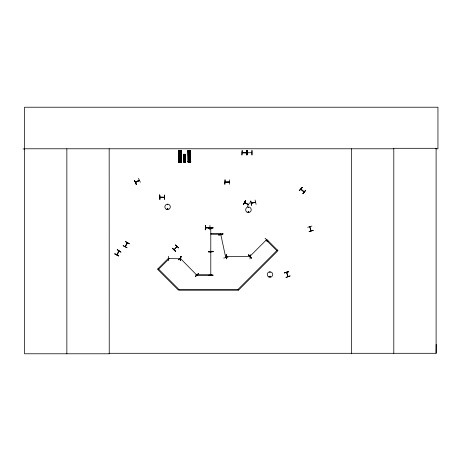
<?xml version="1.0" encoding="UTF-8"?>
<svg xmlns="http://www.w3.org/2000/svg" width="461" height="461" viewBox="0 0 461 461"><rect width="100%" height="100%" fill="white"/><g stroke="black" fill="none" stroke-linecap="round" stroke-linejoin="round"><path stroke-width="0.69" d="M304.064 191.983L300.797 189.166M304.231 191.862L300.9 189.045M435.795 148.782L437.95 148.782L437.95 107.217L24.537 107.217L24.537 353.783L109.234 353.783L109.176 353.299L436.112 353.299L436.175 344.384M244.56 202.563L248.393 204.742L244.601 202.586M139.251 180.274C130.325 184.221 139.383 181.144 138.968 180.389M119.071 251.141L116.725 254.76L117.175 254.432M118.944 250.963L118.863 251.504M180.113 258.633L180.482 258.523M180.268 258.304L196.743 275.061L196.582 274.658M210.942 228.08L210.792 228.57L210.792 228.08M210.74 251.274L210.971 252.052L210.942 251.222M210.769 275.367L210.786 274.675M167.159 208.937C168.933 207.657 167.389 210.187 167.308 209.213M167.297 208.856C167.804 210.02 168 207.934 167.326 208.937M248.669 207.473L248.22 207.41L248.64 207.583M248.75 211.818C247.96 212.723 248.312 210.925 248.704 211.749M248.859 211.927C248.127 210.395 247.897 212.988 248.796 212.014M269.581 276.479C270.313 278.012 270.544 275.424 269.645 276.393M270.255 276.588C269.42 277.551 270.013 275.482 270.221 276.721M309.706 226.737L310.973 230.846M210.769 228.172L210.971 228.477M210.763 274.768L210.965 275.154M139.406 180.43L135.476 182.366L139.36 180.378M220.802 234.563L220.871 235.024M225.619 257.25L225.752 257.63M173.981 249.666L177.012 246.526M251.274 203.099L255.527 202.35M266.556 239.708L249.908 256.356L250.121 256.074M127.426 242.941L125.317 246.595M180.366 258.73L168.565 258.609M251.32 203.094L255.573 202.137M255.607 202.287L251.406 203.255M226.386 256.627L226.875 256.627M164.208 197.268L159.984 197.026M242.169 152.66L246.572 152.66L246.082 152.862M247.43 152.66L247.92 152.66M247.43 152.816L251.821 152.637L251.331 152.862M243.454 204.379L245.661 200.564M247.338 206.591L249.545 202.777M114.777 253.93L118.708 255.93L114.789 253.913M116.961 254.8L119.059 251.101M116.95 254.818L119.122 251.066M123.133 245.725L127.057 247.741L123.145 245.707M125.461 241.697L129.305 243.846M127.478 242.861L125.098 246.577L127.299 242.763M177.047 246.531L174.125 249.729M286.575 272.468L287.848 276.629L287.745 276.127M269.818 272.071L270.198 272.365L269.8 272.134M221.05 234.96L220.952 234.528M225.642 257.209L225.74 257.584L220.813 234.609M249.58 256.806L249.977 256.627L226.478 256.604M226.403 256.806L226.783 256.604M229.451 182.135L225.083 182.124L229.48 182.153M205.583 227.527C218.831 228.039 196.605 227.89 209.807 227.751M209.841 227.722L205.583 227.751M299.258 190.647L302.272 187.425L299.241 190.629M299.379 190.75L302.26 187.414M302.842 193.672L305.66 190.284M175.347 244.964L178.62 247.914M195.257 276.583L198.386 273.482M195.406 276.733L198.501 273.598M265.04 238.21L268.187 241.299M266.181 240.302L267.657 241.414C264.591 240.146 267.616 238.994 266.199 240.319M250.335 256.172L250.046 256.489M158.693 269.201L169.078 258.817L168.472 258.212L157.483 269.201L178.251 289.969L178.856 289.364L238.314 289.364L238.314 290.223L178.856 290.223L178.856 289.364L158.088 268.596M277.401 250.052L237.922 289.525L238.527 290.13L278.006 250.657L267.011 239.668L266.406 240.273L276.79 250.657M167.706 204.799L167.527 204.356L167.533 204.799M140.369 182.291L138.444 178.326M307.677 227.302L311.895 226.034M311.031 230.88L309.884 226.72M313.238 230.293L309.02 231.572L313.29 230.448M288.742 271.719L284.472 272.814L288.736 271.69M284.477 272.831L288.678 271.506M284.523 272.987L288.724 271.662M286.679 272.918L286.719 272.359M180.17 258.275L180.522 258.592M139.066 180.591L139.343 180.257M250.807 201.025L251.539 205.381L250.749 201.042M255.106 200.062L256.103 204.356M222.98 233.854L218.727 235.024L222.98 233.831M218.721 234.989L223.015 234.009M223.671 258.085L227.988 257.198M226.852 256.812L226.478 256.806M225.164 181.928L225.515 181.951M179.934 162.134L179.957 161.661M189.235 162.134L189.54 161.627L189.194 161.65M205.583 227.504L209.899 227.55M248.346 211.438L248.646 211.472M168.513 256.31L168.495 260.713M178.672 150.378L181.219 150.344L181.346 162.272L178.805 162.312L178.684 150.378L178.856 162.312M187.973 150.378L190.52 150.344L190.652 162.272L188.105 162.312L187.984 150.378L188.157 162.312M178.856 151.588L181.058 151.565M188.157 151.588L190.364 151.565M178.868 152.395L181.069 152.372M188.169 152.395L190.37 152.372M178.88 153.605L181.081 153.582M188.18 153.605L190.381 153.582M183.605 154.291L185.299 154.262L185.385 162.226L183.685 162.249L183.795 154.285M178.891 154.683L181.092 154.66M188.192 154.683L190.393 154.66M183.726 155.098L185.195 155.08M183.732 155.634L185.201 155.622M178.903 155.893L181.104 155.87M188.203 155.893L190.405 155.87M183.737 156.44L185.207 156.429M183.743 157.161L185.213 157.143M183.755 157.967L185.224 157.95M178.96 161.091L181.161 161.062M188.261 161.091L190.462 161.062M178.597 161.442L181.536 161.408M178.597 161.534L181.536 161.5M183.795 161.431L185.264 161.419M187.898 161.442L190.837 161.408M187.898 161.534L190.837 161.5M183.553 161.667L185.512 161.65M183.553 161.73L185.512 161.707M208.666 228.062L213.068 228.005M208.666 251.562L213.068 251.32L208.666 251.591M208.666 251.712L213.068 251.718M226.432 256.627L226.829 256.627M250.052 258.903L250.185 254.501M210.55 275.229L213.068 275.211M23.05 148.955L24.537 148.949M24.537 148.782L393.798 148.782M246.819 150.534L246.572 154.942L246.796 150.534M242.613 152.66C242.953 153.069 251.741 152.752 242.169 152.816M251.839 154.942L251.896 150.534M225.072 179.825L224.847 184.227M229.417 181.934L225.141 182.153M224.824 184.227L225.043 179.825M229.48 184.227L229.538 179.825M159.65 194.945L159.892 199.354L159.667 194.945M159.984 197.268L164.3 197.273M164.3 199.354L164.542 194.945L164.358 199.354M205.497 225.423L205.272 229.832M205.249 229.832L205.462 225.423M209.899 229.832L209.962 225.423M229.048 182.118L229.48 181.951M205.894 227.527L206.027 227.843M244.728 202.454L248.398 204.54M286.765 272.439L288.033 276.467M125.571 241.506L129.385 243.708M114.887 253.746L118.702 255.947M300.82 189.252L304.133 192.047M175.387 244.924L178.643 247.891M172.379 248.266L175.635 251.233M248.318 254.939L251.476 258.01M196.709 275.033L196.444 274.802M134.428 180.343L136.375 184.296M210.965 228.172L210.948 228.523M210.965 274.768L210.959 275.367M190.468 150.344L190.595 162.272M190.37 150.344L190.479 162.278M190.232 150.344L190.358 162.278M190.174 150.344L190.307 162.278M190.105 151.75L190.168 162.278M189.938 150.349L190.07 162.278M189.897 150.349L190.047 162.278M189.759 151.755L189.869 160.877M189.713 162.284L189.039 162.289M188.71 151.773L188.86 160.901M188.728 162.307L188.595 150.372L188.682 162.307M188.474 151.778L188.514 160.901M188.434 160.906L188.313 150.378L188.382 160.906M188.434 161.085L188.445 162.295M188.146 150.378L188.295 162.307M185.201 154.268L185.27 162.226M185.103 154.268L185.161 162.226L185.017 154.268M184.913 154.268L184.982 162.226M184.821 154.268L184.878 162.226L184.786 154.268M184.763 162.232L184.314 162.237M183.985 154.285L184.008 162.243M183.887 154.285L183.979 162.243M181.167 150.344L181.294 162.272M181.023 150.344L181.179 162.278M180.943 151.75L181.058 162.278M180.896 151.75L181.006 162.278M180.752 151.75L180.902 160.872M180.77 162.278L180.614 150.349L180.724 162.278M180.516 151.755L180.568 160.877M180.412 162.284L179.738 162.289M179.462 151.773L179.554 160.901M179.427 162.307L179.271 150.372L179.381 162.307M179.116 151.778L179.271 160.901M179.133 160.906L179.006 150.378L179.093 162.307M179.133 161.085L179.145 162.295M178.868 150.378L178.972 162.307M226.311 254.501L226.403 258.909L226.149 254.501M211.864 275.361L210.026 275.125L213.068 275.154L208.666 275.205M210.786 274.721L210.792 275.165L210.792 228.126M180.337 256.304L180.337 260.713M436.112 353.299L436.112 148.304L393.798 148.304L393.798 353.299M351.478 148.782L351.478 353.783M252.063 150.534L252.063 154.942M246.606 150.534L246.635 154.942M159.863 194.945L159.829 199.354M109.171 148.782L109.234 353.783M66.857 148.782L66.857 353.783M179.519 155.155C180.142 157.017 180.96 153.818 179.519 155.155M184.17 157.478C184.579 158.717 185.126 156.584 184.17 157.478M188.826 155.155C189.442 157.017 190.26 153.818 188.826 155.155M245.494 200.472L243.512 204.413L245.477 200.46M117.227 249.689L120.92 252.104L117.227 249.689M305.637 190.266L302.981 193.787L305.637 190.266M172.402 248.243L175.526 251.354L172.402 248.243M181.501 256.604L178.568 259.895L181.49 256.587M248.364 254.893L251.337 258.148L248.364 254.893M134.456 180.332L136.231 184.371L134.456 180.332M290.078 275.955L285.941 277.482L290.067 275.926M180.43 256.304L180.32 260.713L180.43 256.304M180.239 161.627L179.888 161.632L180.239 161.644M213.068 227.82L208.666 228.091L213.068 227.82M213.068 251.654L208.666 251.925L213.068 251.654M242.169 150.534L241.921 154.942L242.169 150.534M247.43 150.534L247.188 154.942L247.401 150.534M220.98 233.399L211.005 233.399L211.005 234.257L220.98 234.257L220.98 233.399M210.654 274.71L195.965 274.71L195.965 275.569L210.654 275.569L210.654 274.71M184.204 162.243L184.118 154.285L184.198 162.243M166.225 209.242A2.731 2.731 0 0 0 170.316 206.874A2.731 2.731 0 0 0 166.225 204.511A2.731 2.731 0 0 0 166.225 209.242M268.619 276.905A2.743 2.743 0 0 0 272.733 274.531A2.743 2.743 0 0 0 268.619 272.157A2.743 2.743 0 0 0 268.619 276.905M247.056 212.169A2.789 2.789 0 0 0 251.233 209.761A2.789 2.789 0 0 0 247.056 207.346A2.789 2.789 0 0 0 247.056 212.169"/></g></svg>
